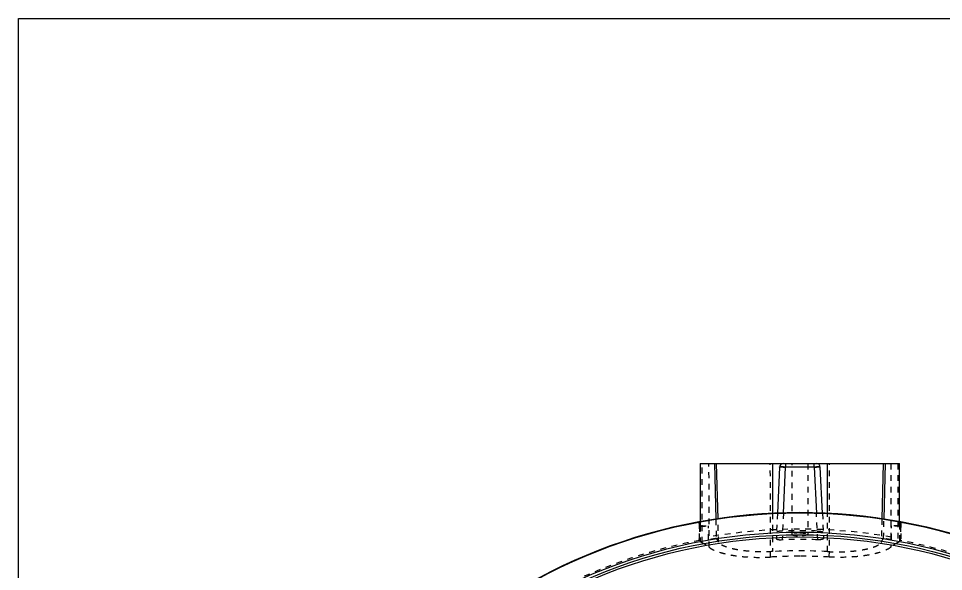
# Model space of a CAD drawing. Header units: millimetres. Extents: x 723 to 11228, y -2384 to 1578.
# Drawn here: x 994 to 1255.7, y 377 to 533.6 of the extents above; entities that cross this region are included whole.
import ezdxf

# ---------------------------------------------------------------- set-up
doc = ezdxf.new("R2010")
doc.units = ezdxf.units.MM
doc.header["$LTSCALE"] = 16.335
doc.linetypes.add('HIDDEN', pattern=[0.2, 0.1, -0.1])
doc.layers.get('0').update_dxf_attribs({"linetype": 'CONTINUOUS'})
doc.layers.add('DEFAULT_2', color=8, linetype='HIDDEN')

msp = doc.modelspace()

# ---------------------------------------------------------------- linework, layer by layer
at = {"color": 7, "linetype": 'Continuous'}
for p, q in [((1186.894, 407.569), (1186.894, 391.134)), ((1186.894, 407.569), (1243.268, 407.569)), ((1190.864, 407.569), (1191.279, 391.811)), ((1191.9, 391.907), (1191.492, 407.569)), ((1207.275, 407.569), (1207.275, 393.469)), ((1209.342, 406.617), (1208.718, 393.513)), ((1210.42, 393.565), (1211.041, 406.605)), ((1211.041, 407.569), (1211.041, 406.605)), ((1219.12, 406.605), (1211.041, 406.605)), ((1219.12, 406.605), (1219.12, 407.569)), ((1219.12, 406.605), (1219.741, 393.565)), ((1221.443, 393.513), (1220.819, 406.617)), ((1222.886, 393.469), (1222.886, 407.569)), ((1238.669, 407.569), (1238.261, 391.907)), ((1238.882, 391.811), (1239.297, 407.569)), ((1243.268, 391.134), (1243.268, 407.569)), ((1186.6, 391.128), (1186.524, 391.077)), ((1186.601, 391.079), (1186.6, 391.128)), ((1243.562, 391.128), (1243.561, 391.079)), ((1243.562, 391.128), (1243.637, 391.077))]:
    msp.add_line(p, q, dxfattribs=at)
msp.add_lwpolyline([(993.956, 533.645), (2003.412, 533.645), (2003.412, -80.393), (993.956, -80.393)], close=True)
for radius in [156.205, 150.739, 150.001, 149.369]:
    msp.add_circle((1215.081, 237.426), radius, dxfattribs=at)
for centre, radius, start, end in [((1210.341, 406.569), 1, 90, 177.27254), ((1219.82, 406.569), 1, 2.72746, 90), ((1215.081, 237.426), 156.282, 79.47147, 100.52853), ((1215.081, 237.426), 156.319, 100.52941, 79.47059)]:
    msp.add_arc(centre, radius, start, end, dxfattribs=at)
for points, knots in [([(1211.041, 406.605), (1210.931, 406.608), (1210.714, 406.613), (1210.4, 406.62), (1210.11, 406.625), (1209.856, 406.628), (1209.671, 406.629), (1209.548, 406.628), (1209.477, 406.627), (1209.422, 406.625), (1209.379, 406.624), (1209.359, 406.62), (1209.343, 406.62), (1209.342, 406.617)], [0, 0, 0, 0, 0.1945241, 0.3823422, 0.555134, 0.7064726, 0.830679, 0.8811581, 0.9231701, 0.9562405, 0.9801399, 0.9947183, 1, 1, 1, 1]), ([(1220.819, 406.617), (1220.819, 406.62), (1220.802, 406.62), (1220.782, 406.624), (1220.739, 406.625), (1220.684, 406.627), (1220.613, 406.628), (1220.49, 406.629), (1220.305, 406.628), (1220.051, 406.625), (1219.761, 406.62), (1219.447, 406.613), (1219.23, 406.608), (1219.12, 406.605)], [0, 0, 0, 0, 0.0052762, 0.0198539, 0.043755, 0.0768276, 0.1188401, 0.1693178, 0.2935201, 0.4448569, 0.6176509, 0.8054739, 1, 1, 1, 1])]:
    msp.add_open_spline(points, degree=3, knots=knots, dxfattribs=at)
at = {"layer": 'DEFAULT_2', "color": 8, "linetype": 'HIDDEN'}
for p, q in [((1187.383, 385.198), (1187.383, 407.569)), ((1189.4, 383.875), (1189.343, 407.569)), ((1206.764, 381.114), (1206.7, 407.569)), ((1212.881, 387.546), (1212.881, 407.569)), ((1217.281, 407.569), (1217.281, 387.546)), ((1223.397, 381.114), (1223.461, 407.569)), ((1240.818, 407.569), (1240.761, 383.875)), ((1242.778, 407.569), (1242.778, 385.198)), ((1207.275, 393.469), (1207.275, 382.662)), ((1208.718, 393.513), (1208.379, 386.388)), ((1210.42, 393.565), (1210.06, 386.007)), ((1220.101, 386.007), (1219.741, 393.565)), ((1221.443, 393.513), (1221.782, 386.388)), ((1222.886, 382.662), (1222.886, 393.469)), ((1186.524, 391.077), (1186.524, 386.299)), ((1186.624, 389.961), (1186.601, 391.079)), ((1186.894, 391.134), (1186.894, 389.977)), ((1191.279, 391.811), (1191.422, 386.368)), ((1192.072, 385.314), (1191.9, 391.907)), ((1238.261, 391.907), (1238.089, 385.314)), ((1238.739, 386.368), (1238.882, 391.811)), ((1243.268, 389.977), (1243.268, 391.134)), ((1243.561, 391.079), (1243.538, 389.961)), ((1243.637, 391.077), (1243.637, 386.299)), ((1186.621, 389.851), (1186.857, 389.966)), ((1186.621, 389.851), (1186.621, 386.318)), ((1186.621, 389.851), (1189.206, 389.851)), ((1186.626, 389.851), (1186.624, 389.961)), ((1186.709, 385.832), (1186.626, 389.851)), ((1186.857, 389.966), (1186.857, 385.666)), ((1186.894, 389.977), (1189.206, 389.977)), ((1189.206, 385.999), (1189.206, 389.977)), ((1240.956, 385.999), (1240.956, 389.977)), ((1243.268, 389.977), (1240.956, 389.977)), ((1243.54, 389.851), (1240.956, 389.851)), ((1243.304, 385.666), (1243.304, 389.966)), ((1243.54, 389.851), (1243.304, 389.966)), ((1243.535, 389.851), (1243.452, 385.832)), ((1243.538, 389.961), (1243.535, 389.851)), ((1243.54, 389.851), (1243.54, 386.318)), ((1186.621, 386.318), (1186.524, 386.299)), ((1243.54, 386.318), (1243.637, 386.299))]:
    msp.add_line(p, q, dxfattribs=at)
for centre, radius, start, end in [((1215.081, 237.426), 156.319, 100.49785, 100.52941), ((1215.081, 237.426), 156.319, 79.47059, 79.50215), ((1215.081, 237.426), 151.587, 80.17182, 99.82818), ((1215.081, 236.762), 151.792, 88.14885, 91.85115), ((1215.081, 237.426), 151.093, 100.82307, 79.17693), ((1215.081, 237.426), 150.809, 99.02565, 99.87939), ((1215.081, 238.743), 147.349, 88.04733, 91.95267), ((1215.081, 237.426), 150.809, 80.12061, 80.97435), ((1215.081, 235.82), 147.05, 86.95725, 93.04275), ((1215.081, 237.965), 143.391, 90.00033, 93.32536), ((1215.08, 237.986), 143.369, 86.67439, 89.99992)]:
    msp.add_arc(centre, radius, start, end, dxfattribs=at)
for centre, start_param, end_param in [((1201.847, 389.956), 3.0628674, 3.105604), ((1228.314, 389.956), 0.0359887, 0.0787252)]:
    msp.add_ellipse(centre, major_axis=(15, 0), ratio=0.0174551, start_param=start_param, end_param=end_param, dxfattribs=at)
for points, knots in [([(1209.342, 406.617), (1209.343, 406.62), (1209.359, 406.62), (1209.379, 406.624), (1209.422, 406.624), (1209.477, 406.626), (1209.548, 406.627), (1209.671, 406.627), (1209.856, 406.626), (1210.11, 406.623), (1210.4, 406.618), (1210.714, 406.611), (1210.931, 406.605), (1211.041, 406.602)], [0, 0, 0, 0, 0.0052251, 0.0197852, 0.0436775, 0.0767462, 0.1187582, 0.1692379, 0.2934498, 0.4448014, 0.6176134, 0.8054556, 1, 1, 1, 1]), ([(1219.12, 406.602), (1219.23, 406.605), (1219.447, 406.611), (1219.761, 406.618), (1220.051, 406.623), (1220.305, 406.626), (1220.49, 406.627), (1220.613, 406.627), (1220.684, 406.626), (1220.739, 406.624), (1220.782, 406.624), (1220.802, 406.62), (1220.819, 406.62), (1220.819, 406.617)], [0, 0, 0, 0, 0.1945424, 0.3823797, 0.5551895, 0.7065429, 0.8307589, 0.88124, 0.9232515, 0.956318, 0.9802086, 0.9947694, 1, 1, 1, 1]), ([(1210.177, 388.475), (1209.959, 388.468), (1209.556, 388.445), (1209.081, 388.391), (1208.774, 388.334), (1208.614, 388.29), (1208.514, 388.251), (1208.465, 388.206), (1208.464, 388.187)], [0, 0, 0, 0, 0.3712527, 0.6876331, 0.8105464, 0.9043136, 0.9664706, 1, 1, 1, 1]), ([(1215.081, 387.963), (1214.798, 387.963), (1214.386, 387.949), (1213.866, 387.899), (1213.536, 387.849), (1213.266, 387.79), (1213.064, 387.72), (1212.93, 387.65), (1212.881, 387.576), (1212.881, 387.546)], [0, 0, 0, 0, 0.3691695, 0.5359153, 0.6822505, 0.8034038, 0.8962643, 0.9598356, 1, 1, 1, 1]), ([(1212.881, 387.546), (1212.881, 387.514), (1212.93, 387.44), (1213.064, 387.367), (1213.266, 387.293), (1213.536, 387.229), (1213.865, 387.175), (1214.386, 387.118), (1214.797, 387.103), (1215.081, 387.103)], [0, 0, 0, 0, 0.0404478, 0.104479, 0.1976359, 0.3188525, 0.4650553, 0.6315253, 1, 1, 1, 1]), ([(1215.081, 387.963), (1215.364, 387.963), (1215.775, 387.949), (1216.296, 387.898), (1216.625, 387.849), (1216.895, 387.79), (1217.097, 387.72), (1217.231, 387.65), (1217.281, 387.576), (1217.281, 387.546)], [0, 0, 0, 0, 0.3691685, 0.5359217, 0.6822655, 0.8034168, 0.8962725, 0.9598378, 1, 1, 1, 1]), ([(1217.281, 387.546), (1217.281, 387.514), (1217.231, 387.44), (1217.098, 387.367), (1216.896, 387.293), (1216.626, 387.229), (1216.296, 387.175), (1215.776, 387.118), (1215.364, 387.103), (1215.081, 387.103)], [0, 0, 0, 0, 0.0404438, 0.1044705, 0.1976267, 0.3188446, 0.4650531, 0.6315269, 1, 1, 1, 1]), ([(1219.984, 388.475), (1220.202, 388.468), (1220.606, 388.445), (1221.08, 388.391), (1221.387, 388.334), (1221.547, 388.29), (1221.648, 388.251), (1221.696, 388.206), (1221.697, 388.187)], [0, 0, 0, 0, 0.3712378, 0.6876277, 0.8105471, 0.9043171, 0.9664725, 1, 1, 1, 1]), ([(1186.709, 385.832), (1186.694, 385.88), (1186.644, 386.04), (1186.583, 386.198), (1186.524, 386.299)], [0, 0, 0, 0, 0.3030612, 1, 1, 1, 1]), ([(1186.621, 386.318), (1186.67, 386.234), (1186.758, 386.019), (1186.823, 385.796), (1186.857, 385.666)], [0, 0, 0, 0, 0.4162371, 1, 1, 1, 1]), ([(1186.857, 385.666), (1186.881, 385.573), (1187.046, 385.377), (1187.255, 385.261), (1187.383, 385.198)], [0, 0, 0, 0, 0.4012485, 1, 1, 1, 1]), ([(1187.383, 385.198), (1187.555, 385.115), (1188.267, 384.737), (1188.927, 384.267), (1189.4, 383.875)], [0, 0, 0, 0, 0.2374756, 1, 1, 1, 1]), ([(1192.072, 385.314), (1192.019, 385.417), (1191.825, 385.781), (1191.605, 386.133), (1191.422, 386.368)], [0, 0, 0, 0, 0.2788131, 1, 1, 1, 1]), ([(1207.275, 382.662), (1205.436, 382.565), (1202.744, 382.56), (1199.316, 382.855), (1197.097, 383.189), (1195.223, 383.616), (1193.912, 384.05), (1193.089, 384.437), (1192.631, 384.714), (1192.29, 384.997), (1192.126, 385.209), (1192.072, 385.314)], [0, 0, 0, 0, 0.3503112, 0.5106452, 0.6542235, 0.7769591, 0.8759084, 0.9159824, 0.9497533, 0.9775106, 1, 1, 1, 1]), ([(1208.379, 386.388), (1208.376, 386.323), (1208.487, 386.221), (1208.658, 386.151), (1208.962, 386.064), (1209.434, 386.006), (1209.84, 385.999), (1210.06, 386.007)], [0, 0, 0, 0, 0.1100693, 0.2025162, 0.3221389, 0.6322752, 1, 1, 1, 1]), ([(1221.782, 386.388), (1221.786, 386.323), (1221.674, 386.221), (1221.503, 386.151), (1221.2, 386.064), (1220.727, 386.006), (1220.321, 385.999), (1220.101, 386.007)], [0, 0, 0, 0, 0.1100746, 0.2025357, 0.3221729, 0.6323062, 1, 1, 1, 1]), ([(1222.886, 382.662), (1224.725, 382.565), (1227.417, 382.56), (1230.844, 382.855), (1233.064, 383.189), (1234.938, 383.616), (1236.249, 384.049), (1237.072, 384.437), (1237.53, 384.714), (1237.871, 384.997), (1238.036, 385.209), (1238.089, 385.314)], [0, 0, 0, 0, 0.3502801, 0.5106266, 0.6541989, 0.776935, 0.8758996, 0.9159723, 0.949747, 0.9775043, 1, 1, 1, 1]), ([(1238.089, 385.314), (1238.142, 385.417), (1238.336, 385.781), (1238.556, 386.133), (1238.739, 386.368)], [0, 0, 0, 0, 0.2788136, 1, 1, 1, 1]), ([(1242.778, 385.198), (1242.606, 385.115), (1241.894, 384.737), (1241.234, 384.267), (1240.761, 383.875)], [0, 0, 0, 0, 0.2374774, 1, 1, 1, 1]), ([(1243.304, 385.666), (1243.28, 385.573), (1243.116, 385.377), (1242.907, 385.261), (1242.778, 385.198)], [0, 0, 0, 0, 0.4012576, 1, 1, 1, 1]), ([(1243.54, 386.318), (1243.492, 386.234), (1243.403, 386.019), (1243.338, 385.796), (1243.304, 385.666)], [0, 0, 0, 0, 0.4162362, 1, 1, 1, 1]), ([(1243.452, 385.832), (1243.467, 385.88), (1243.518, 386.04), (1243.578, 386.198), (1243.637, 386.299)], [0, 0, 0, 0, 0.3030617, 1, 1, 1, 1]), ([(1189.4, 383.875), (1189.701, 383.627), (1190.484, 383.163), (1191.903, 382.587), (1193.709, 382.062), (1195.861, 381.615), (1198.311, 381.274), (1201.976, 380.984), (1204.828, 381.002), (1206.764, 381.114)], [0, 0, 0, 0, 0.0656122, 0.151662, 0.257515, 0.3815536, 0.5212963, 0.6735699, 1, 1, 1, 1]), ([(1240.761, 383.875), (1240.461, 383.627), (1239.677, 383.164), (1238.258, 382.588), (1236.453, 382.062), (1234.301, 381.615), (1231.851, 381.274), (1228.186, 380.984), (1225.334, 381.002), (1223.397, 381.114)], [0, 0, 0, 0, 0.0655954, 0.1516339, 0.2574791, 0.3814978, 0.5212341, 0.6735098, 1, 1, 1, 1])]:
    msp.add_open_spline(points, degree=3, knots=knots, dxfattribs=at)

doc.saveas('drawing.dxf')
